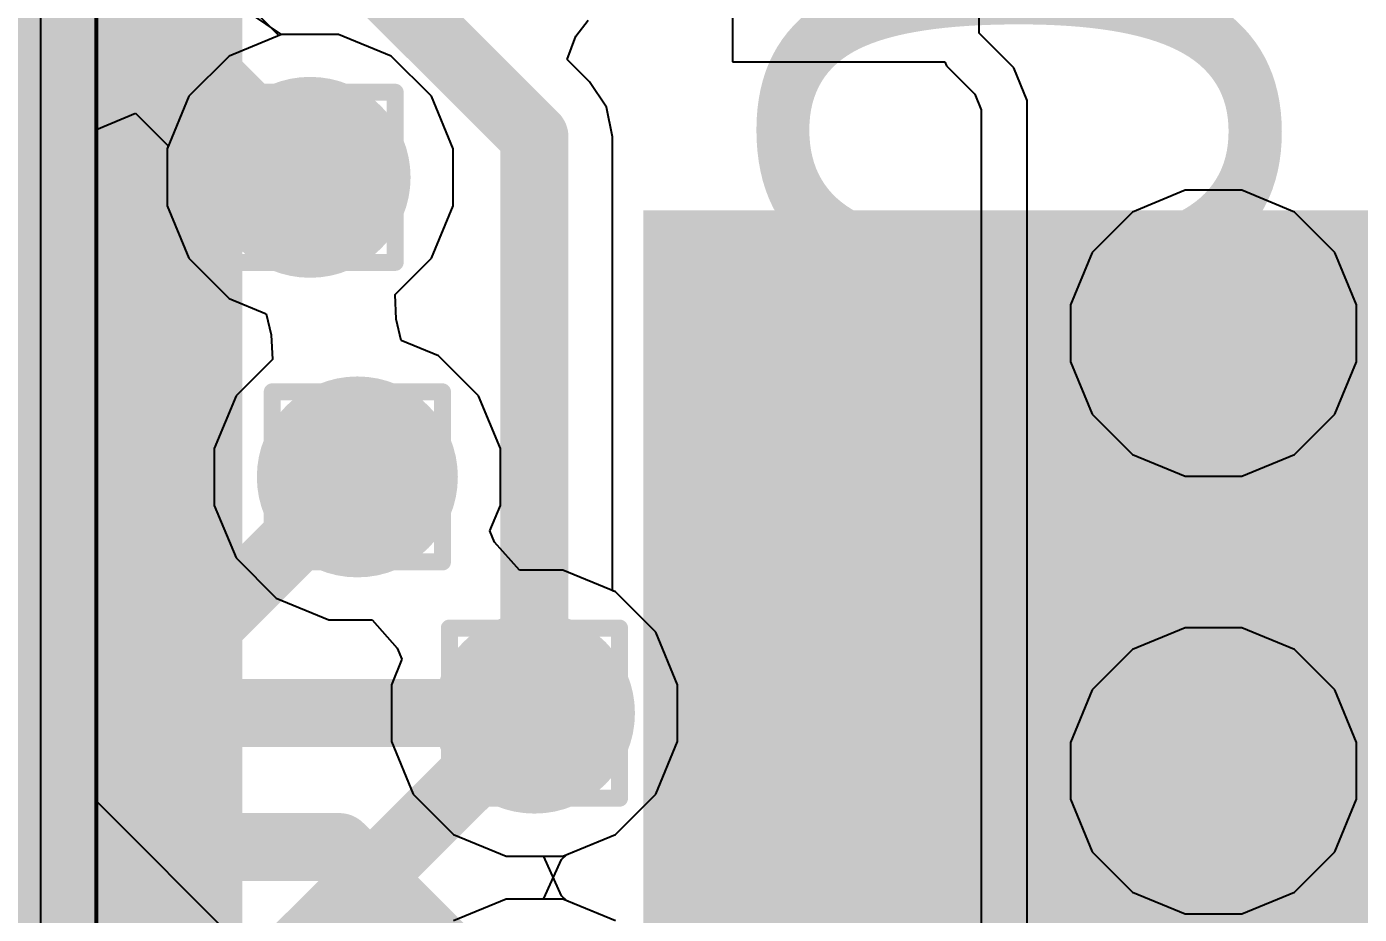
# Model space of a CAD drawing. Header units: inches. Extents: x -6 to 5433, y -4 to 5447.
# Drawn here: x 56.189 to 60.167, y 19.451 to 22.101 of the extents above; entities that cross this region are included whole.
import ezdxf

# ---------------------------------------------------------------- set-up
doc = ezdxf.new("R2010")
doc.units = ezdxf.units.IN
for name, color, linetype in [('Bottom Layer', 5, 'Continuous'), ('Bottom Overlay', 54, 'Continuous'), ('Drill Drawing', 1, 'Continuous'), ('Ground', 16, 'Continuous'), ('Mechanical 4', 56, 'Continuous'), ('Power', 76, 'Continuous'), ('Top Layer', 1, 'Continuous'), ('Top Paste', 8, 'Continuous'), ('Top Solder', 216, 'Continuous'), ('Via Holes', 16, 'Continuous')]:
    doc.layers.add(name, color=color, linetype=linetype)
doc.styles.add('Arial', font='', dxfattribs={"height": 0.2})
doc.styles.get('Arial').set_extended_font_data('Arial')

# ---------------------------------------------------------------- blocks, each defined once
blk = doc.blocks.new('QFN_56__7_7__47')
at = {"layer": 'Top Layer'}
for points in [[(-1.6, 1.6), (1.6, 1.6), (1.6, -1.6), (-1.6, -1.6)], [(3.0005, 0.3), (3.8755, 0.3), (3.8755, 0.1), (3.0005, 0.1)], [(3.0005, -0.1), (3.8755, -0.1), (3.8755, -0.3), (3.0005, -0.3)], [(3.0005, -0.5), (3.8755, -0.5), (3.8755, -0.7), (3.0005, -0.7)], [(3.0005, -0.9), (3.8755, -0.9), (3.8755, -1.1), (3.0005, -1.1)], [(3.0005, -1.3), (3.8755, -1.3), (3.8755, -1.5), (3.0005, -1.5)], [(3.0005, -1.7), (3.8755, -1.7), (3.8755, -1.9), (3.0005, -1.9)], [(3.0005, -2.1), (3.8755, -2.1), (3.8755, -2.3), (3.0005, -2.3)]]:
    blk.add_hatch(color=1, dxfattribs=at).paths.add_polyline_path(points)
at = {"layer": 'Top Paste'}
for points in [[(-1.6, 1.6), (1.6, 1.6), (1.6, -1.6), (-1.6, -1.6)], [(3.0005, 0.3), (3.8755, 0.3), (3.8755, 0.1), (3.0005, 0.1)], [(3.0005, -0.1), (3.8755, -0.1), (3.8755, -0.3), (3.0005, -0.3)], [(3.0005, -0.5), (3.8755, -0.5), (3.8755, -0.7), (3.0005, -0.7)], [(3.0005, -0.9), (3.8755, -0.9), (3.8755, -1.1), (3.0005, -1.1)], [(3.0005, -1.3), (3.8755, -1.3), (3.8755, -1.5), (3.0005, -1.5)], [(3.0005, -1.7), (3.8755, -1.7), (3.8755, -1.9), (3.0005, -1.9)], [(3.0005, -2.1), (3.8755, -2.1), (3.8755, -2.3), (3.0005, -2.3)]]:
    blk.add_hatch(color=8, dxfattribs=at).paths.add_polyline_path(points)
at = {"layer": 'Top Solder'}
for points in [[(-1.7016, 1.7016), (1.7016, 1.7016), (1.7016, -1.7016), (-1.7016, -1.7016)], [(2.8989, 0.8016), (3.9771, 0.8016), (3.9771, 0.3984), (2.8989, 0.3984)], [(2.8989, 0.4016), (3.9771, 0.4016), (3.9771, -0.0016), (2.8989, -0.0016)], [(2.8989, 0.0016), (3.9771, 0.0016), (3.9771, -0.4016), (2.8989, -0.4016)], [(2.8989, -0.3984), (3.9771, -0.3984), (3.9771, -0.8016), (2.8989, -0.8016)], [(2.8989, -0.7984), (3.9771, -0.7984), (3.9771, -1.2016), (2.8989, -1.2016)], [(2.8989, -1.1984), (3.9771, -1.1984), (3.9771, -1.6016), (2.8989, -1.6016)], [(2.8989, -1.5984), (3.9771, -1.5984), (3.9771, -2.0016), (2.8989, -2.0016)], [(2.8989, -1.9984), (3.9771, -1.9984), (3.9771, -2.4016), (2.8989, -2.4016)]]:
    blk.add_hatch(color=216, dxfattribs=at).paths.add_polyline_path(points)

msp = doc.modelspace()

# ---------------------------------------------------------------- hatches: boundary and pattern name
at = {"layer": 'Bottom Layer'}
h = msp.add_hatch(color=5, dxfattribs=at)
edge = h.paths.add_edge_path()
edge.add_arc((57.0352, 21.6514), 0.3, 0, 360)
h = msp.add_hatch(color=5, dxfattribs=at)
edge = h.paths.add_edge_path()
edge.add_arc((59.7319, 21.1856), 0.3, 0, 360)
h = msp.add_hatch(color=5, dxfattribs=at)
edge = h.paths.add_edge_path()
edge.add_arc((57.1763, 20.7568), 0.3, 0, 360)
h = msp.add_hatch(color=5, dxfattribs=at)
edge = h.paths.add_edge_path()
edge.add_arc((57.7049, 20.0514), 0.3, 0, 360)
h = msp.add_hatch(color=5, dxfattribs=at)
edge = h.paths.add_edge_path()
edge.add_arc((59.7319, 19.8791), 0.3, 0, 360)
at = {"layer": 'Ground'}
h = msp.add_hatch(color=16, dxfattribs=at)
edge = h.paths.add_edge_path()
edge.add_arc((57.0352, 21.6514), 0.3, 0, 360)
h = msp.add_hatch(color=16, dxfattribs=at)
edge = h.paths.add_edge_path()
edge.add_arc((59.7319, 21.1856), 0.3, 0, 360)
h = msp.add_hatch(color=16, dxfattribs=at)
edge = h.paths.add_edge_path()
edge.add_arc((57.1763, 20.7568), 0.3, 0, 360)
h = msp.add_hatch(color=16, dxfattribs=at)
edge = h.paths.add_edge_path()
edge.add_arc((57.7049, 20.0514), 0.3, 0, 360)
h = msp.add_hatch(color=16, dxfattribs=at)
edge = h.paths.add_edge_path()
edge.add_arc((59.7319, 19.8791), 0.3, 0, 360)
at = {"layer": 'Power'}
h = msp.add_hatch(color=76, dxfattribs=at)
edge = h.paths.add_edge_path()
edge.add_arc((57.0352, 21.6514), 0.3, 0, 360)
h = msp.add_hatch(color=76, dxfattribs=at)
edge = h.paths.add_edge_path()
edge.add_arc((59.7319, 21.1856), 0.3, 0, 360)
h = msp.add_hatch(color=76, dxfattribs=at)
edge = h.paths.add_edge_path()
edge.add_arc((57.1763, 20.7568), 0.3, 0, 360)
h = msp.add_hatch(color=76, dxfattribs=at)
edge = h.paths.add_edge_path()
edge.add_arc((57.7049, 20.0514), 0.3, 0, 360)
h = msp.add_hatch(color=76, dxfattribs=at)
edge = h.paths.add_edge_path()
edge.add_arc((59.7319, 19.8791), 0.3, 0, 360)
at = {"layer": 'Top Layer'}
h = msp.add_hatch(color=1, dxfattribs=at)
edge = h.paths.add_edge_path()
edge.add_arc((57.0352, 21.6514), 0.3, 0, 360)
h = msp.add_hatch(color=1, dxfattribs=at)
edge = h.paths.add_edge_path()
edge.add_arc((59.7319, 21.1856), 0.3, 0, 360)
h = msp.add_hatch(color=1, dxfattribs=at)
edge = h.paths.add_edge_path()
edge.add_arc((57.1763, 20.7568), 0.3, 0, 360)
h = msp.add_hatch(color=1, dxfattribs=at)
edge = h.paths.add_edge_path()
edge.add_arc((57.7049, 20.0514), 0.3, 0, 360)
h = msp.add_hatch(color=1, dxfattribs=at)
edge = h.paths.add_edge_path()
edge.add_arc((59.7319, 19.8791), 0.3, 0, 360)
at = {"layer": 'Via Holes'}
h = msp.add_hatch(color=7, dxfattribs=at)
edge = h.paths.add_edge_path()
edge.add_arc((57.0352, 21.6514), 0.15, 0, 360)
h = msp.add_hatch(color=7, dxfattribs=at)
edge = h.paths.add_edge_path()
edge.add_arc((59.7319, 21.1856), 0.15, 0, 360)
h = msp.add_hatch(color=7, dxfattribs=at)
edge = h.paths.add_edge_path()
edge.add_arc((57.1763, 20.7568), 0.15, 0, 360)
h = msp.add_hatch(color=7, dxfattribs=at)
edge = h.paths.add_edge_path()
edge.add_arc((57.7049, 20.0514), 0.15, 0, 360)
h = msp.add_hatch(color=7, dxfattribs=at)
edge = h.paths.add_edge_path()
edge.add_arc((59.7319, 19.8791), 0.15, 0, 360)

# ---------------------------------------------------------------- linework, layer by layer
at = {"layer": 'Bottom Layer'}
for p, q in [((57.8288, 22.0729), (57.865, 22.1211)), ((57.8027, 22.0037), (57.8288, 22.0729)), ((57.8697, 21.9368), (57.8027, 22.0037)), ((57.9202, 21.8612), (57.8697, 21.9368)), ((57.938, 21.772), (57.9202, 21.8612)), ((57.938, 20.4171), (57.938, 21.772)), ((57.9468, 20.4134), (57.938, 20.4171)), ((58.0669, 20.2933), (57.9468, 20.4134)), ((58.1319, 20.1364), (58.0669, 20.2933)), ((58.1319, 19.9665), (58.1319, 20.1364)), ((58.0669, 19.8096), (58.1319, 19.9665)), ((57.9468, 19.6894), (58.0669, 19.8096)), ((57.7898, 19.6244), (57.9468, 19.6894)), ((57.7331, 19.6229), (57.734, 19.6244)), ((57.7852, 19.5063), (57.7331, 19.6229)), ((57.734, 19.6244), (57.7898, 19.6244)), ((57.802, 19.4909), (57.7852, 19.5063)), ((57.9468, 19.4309), (57.802, 19.4909))]:
    msp.add_line(p, q, dxfattribs=at)
for points in [[(56.4, 23.0769, 0.2032, 0.2032, 0), (57.7049, 21.772, 0.2032, 0.2032, 0)], [(57.7049, 20.0514, 0.2032, 0.2032, 0), (57.7049, 21.772, 0.2032, 0.2032, 0)], [(56.4147, 19.9951, 0.2032, 0.2032, 0), (57.1763, 20.7568, 0.2032, 0.2032, 0)], [(56.9156, 19.2622, 0.2032, 0.2032, 0), (57.7049, 20.0514, 0.2032, 0.2032, 0)], [(56.4147, 17.4783, 0.2032, 0.2032, 0), (56.4147, 19.9951, 0.2032, 0.2032, 0)]]:
    msp.add_lwpolyline(points, format="xyseb", dxfattribs=at)
for points in [[(57.6541, 21.772, 0.1016, 0.1016, 1), (57.7557, 21.772, 0.1016, 0.1016, 1)], [(57.6541, 21.772, 0.1016, 0.1016, 1), (57.7557, 21.772, 0.1016, 0.1016, 1)], [(57.1255, 20.7568, 0.1016, 0.1016, 1), (57.2271, 20.7568, 0.1016, 0.1016, 1)], [(57.6541, 20.0514, 0.1016, 0.1016, 1), (57.7557, 20.0514, 0.1016, 0.1016, 1)], [(57.6541, 20.0514, 0.1016, 0.1016, 1), (57.7557, 20.0514, 0.1016, 0.1016, 1)], [(56.3639, 19.9951, 0.1016, 0.1016, 1), (56.4655, 19.9951, 0.1016, 0.1016, 1)], [(56.3639, 19.9951, 0.1016, 0.1016, 1), (56.4655, 19.9951, 0.1016, 0.1016, 1)]]:
    msp.add_lwpolyline(points, format="xyseb", close=True, dxfattribs=at)
at = {"layer": 'Drill Drawing'}
for points in [[(56.7812, 21.9054, 0.0508, 0.0508, 0), (57.2892, 21.9054, 0.0508, 0.0508, 0)], [(56.7812, 21.3974, 0.0508, 0.0508, 0), (56.7812, 21.9054, 0.0508, 0.0508, 0)], [(57.2892, 21.3974, 0.0508, 0.0508, 0), (57.2892, 21.9054, 0.0508, 0.0508, 0)], [(56.8828, 21.8038, 0.0508, 0.0508, 0), (57.1876, 21.8038, 0.0508, 0.0508, 0)], [(56.8828, 21.499, 0.0508, 0.0508, 0), (56.8828, 21.8038, 0.0508, 0.0508, 0)], [(57.1876, 21.499, 0.0508, 0.0508, 0), (57.1876, 21.8038, 0.0508, 0.0508, 0)], [(56.8828, 21.499, 0.0508, 0.0508, 0), (57.1876, 21.499, 0.0508, 0.0508, 0)], [(59.4779, 21.4396, 0.0508, 0.0508, 0), (59.9859, 21.4396, 0.0508, 0.0508, 0)], [(59.4779, 20.9316, 0.0508, 0.0508, 0), (59.4779, 21.4396, 0.0508, 0.0508, 0)], [(59.9859, 20.9316, 0.0508, 0.0508, 0), (59.9859, 21.4396, 0.0508, 0.0508, 0)], [(56.7812, 21.3974, 0.0508, 0.0508, 0), (57.2892, 21.3974, 0.0508, 0.0508, 0)], [(59.5795, 21.338, 0.0508, 0.0508, 0), (59.8843, 21.338, 0.0508, 0.0508, 0)], [(59.5795, 21.0332, 0.0508, 0.0508, 0), (59.5795, 21.338, 0.0508, 0.0508, 0)], [(59.8843, 21.0332, 0.0508, 0.0508, 0), (59.8843, 21.338, 0.0508, 0.0508, 0)], [(59.5795, 21.0332, 0.0508, 0.0508, 0), (59.8843, 21.0332, 0.0508, 0.0508, 0)], [(56.9223, 21.0108, 0.0508, 0.0508, 0), (57.4303, 21.0108, 0.0508, 0.0508, 0)], [(56.9223, 20.5028, 0.0508, 0.0508, 0), (56.9223, 21.0108, 0.0508, 0.0508, 0)], [(57.4303, 20.5028, 0.0508, 0.0508, 0), (57.4303, 21.0108, 0.0508, 0.0508, 0)], [(57.0239, 20.9092, 0.0508, 0.0508, 0), (57.3287, 20.9092, 0.0508, 0.0508, 0)], [(57.0239, 20.6044, 0.0508, 0.0508, 0), (57.0239, 20.9092, 0.0508, 0.0508, 0)], [(57.3287, 20.6044, 0.0508, 0.0508, 0), (57.3287, 20.9092, 0.0508, 0.0508, 0)], [(59.4779, 20.9316, 0.0508, 0.0508, 0), (59.9859, 20.9316, 0.0508, 0.0508, 0)], [(57.0239, 20.6044, 0.0508, 0.0508, 0), (57.3287, 20.6044, 0.0508, 0.0508, 0)], [(56.9223, 20.5028, 0.0508, 0.0508, 0), (57.4303, 20.5028, 0.0508, 0.0508, 0)], [(57.4509, 20.3054, 0.0508, 0.0508, 0), (57.9589, 20.3054, 0.0508, 0.0508, 0)], [(57.4509, 19.7974, 0.0508, 0.0508, 0), (57.4509, 20.3054, 0.0508, 0.0508, 0)], [(57.9589, 19.7974, 0.0508, 0.0508, 0), (57.9589, 20.3054, 0.0508, 0.0508, 0)], [(57.5525, 20.2038, 0.0508, 0.0508, 0), (57.8573, 20.2038, 0.0508, 0.0508, 0)], [(57.5525, 19.899, 0.0508, 0.0508, 0), (57.5525, 20.2038, 0.0508, 0.0508, 0)], [(57.8573, 19.899, 0.0508, 0.0508, 0), (57.8573, 20.2038, 0.0508, 0.0508, 0)], [(59.4779, 20.1331, 0.0508, 0.0508, 0), (59.9859, 20.1331, 0.0508, 0.0508, 0)], [(59.4779, 19.6251, 0.0508, 0.0508, 0), (59.4779, 20.1331, 0.0508, 0.0508, 0)], [(59.9859, 19.6251, 0.0508, 0.0508, 0), (59.9859, 20.1331, 0.0508, 0.0508, 0)], [(59.5795, 20.0315, 0.0508, 0.0508, 0), (59.8843, 20.0315, 0.0508, 0.0508, 0)], [(59.5795, 19.7267, 0.0508, 0.0508, 0), (59.5795, 20.0315, 0.0508, 0.0508, 0)], [(59.8843, 19.7267, 0.0508, 0.0508, 0), (59.8843, 20.0315, 0.0508, 0.0508, 0)], [(57.5525, 19.899, 0.0508, 0.0508, 0), (57.8573, 19.899, 0.0508, 0.0508, 0)], [(57.4509, 19.7974, 0.0508, 0.0508, 0), (57.9589, 19.7974, 0.0508, 0.0508, 0)], [(59.5795, 19.7267, 0.0508, 0.0508, 0), (59.8843, 19.7267, 0.0508, 0.0508, 0)], [(59.4779, 19.6251, 0.0508, 0.0508, 0), (59.9859, 19.6251, 0.0508, 0.0508, 0)]]:
    msp.add_lwpolyline(points, format="xyseb", dxfattribs=at)
for points in [[(56.7685, 21.9054, 0.0254, 0.0254, 1), (56.7939, 21.9054, 0.0254, 0.0254, 1)], [(56.7685, 21.9054, 0.0254, 0.0254, 1), (56.7939, 21.9054, 0.0254, 0.0254, 1)], [(57.2765, 21.9054, 0.0254, 0.0254, 1), (57.3019, 21.9054, 0.0254, 0.0254, 1)], [(57.2765, 21.9054, 0.0254, 0.0254, 1), (57.3019, 21.9054, 0.0254, 0.0254, 1)], [(56.8701, 21.8038, 0.0254, 0.0254, 1), (56.8955, 21.8038, 0.0254, 0.0254, 1)], [(56.8701, 21.8038, 0.0254, 0.0254, 1), (56.8955, 21.8038, 0.0254, 0.0254, 1)], [(57.1749, 21.8038, 0.0254, 0.0254, 1), (57.2003, 21.8038, 0.0254, 0.0254, 1)], [(57.1749, 21.8038, 0.0254, 0.0254, 1), (57.2003, 21.8038, 0.0254, 0.0254, 1)], [(56.8701, 21.499, 0.0254, 0.0254, 1), (56.8955, 21.499, 0.0254, 0.0254, 1)], [(56.8701, 21.499, 0.0254, 0.0254, 1), (56.8955, 21.499, 0.0254, 0.0254, 1)], [(57.1749, 21.499, 0.0254, 0.0254, 1), (57.2003, 21.499, 0.0254, 0.0254, 1)], [(57.1749, 21.499, 0.0254, 0.0254, 1), (57.2003, 21.499, 0.0254, 0.0254, 1)], [(59.4652, 21.4396, 0.0254, 0.0254, 1), (59.4906, 21.4396, 0.0254, 0.0254, 1)], [(59.4652, 21.4396, 0.0254, 0.0254, 1), (59.4906, 21.4396, 0.0254, 0.0254, 1)], [(59.9732, 21.4396, 0.0254, 0.0254, 1), (59.9986, 21.4396, 0.0254, 0.0254, 1)], [(59.9732, 21.4396, 0.0254, 0.0254, 1), (59.9986, 21.4396, 0.0254, 0.0254, 1)], [(56.7685, 21.3974, 0.0254, 0.0254, 1), (56.7939, 21.3974, 0.0254, 0.0254, 1)], [(56.7685, 21.3974, 0.0254, 0.0254, 1), (56.7939, 21.3974, 0.0254, 0.0254, 1)], [(57.2765, 21.3974, 0.0254, 0.0254, 1), (57.3019, 21.3974, 0.0254, 0.0254, 1)], [(57.2765, 21.3974, 0.0254, 0.0254, 1), (57.3019, 21.3974, 0.0254, 0.0254, 1)], [(59.5668, 21.338, 0.0254, 0.0254, 1), (59.5922, 21.338, 0.0254, 0.0254, 1)], [(59.5668, 21.338, 0.0254, 0.0254, 1), (59.5922, 21.338, 0.0254, 0.0254, 1)], [(59.8716, 21.338, 0.0254, 0.0254, 1), (59.897, 21.338, 0.0254, 0.0254, 1)], [(59.8716, 21.338, 0.0254, 0.0254, 1), (59.897, 21.338, 0.0254, 0.0254, 1)], [(59.5668, 21.0332, 0.0254, 0.0254, 1), (59.5922, 21.0332, 0.0254, 0.0254, 1)], [(59.5668, 21.0332, 0.0254, 0.0254, 1), (59.5922, 21.0332, 0.0254, 0.0254, 1)], [(59.8716, 21.0332, 0.0254, 0.0254, 1), (59.897, 21.0332, 0.0254, 0.0254, 1)], [(59.8716, 21.0332, 0.0254, 0.0254, 1), (59.897, 21.0332, 0.0254, 0.0254, 1)], [(56.9096, 21.0108, 0.0254, 0.0254, 1), (56.935, 21.0108, 0.0254, 0.0254, 1)], [(56.9096, 21.0108, 0.0254, 0.0254, 1), (56.935, 21.0108, 0.0254, 0.0254, 1)], [(57.4176, 21.0108, 0.0254, 0.0254, 1), (57.443, 21.0108, 0.0254, 0.0254, 1)], [(57.4176, 21.0108, 0.0254, 0.0254, 1), (57.443, 21.0108, 0.0254, 0.0254, 1)], [(57.0112, 20.9092, 0.0254, 0.0254, 1), (57.0366, 20.9092, 0.0254, 0.0254, 1)], [(57.0112, 20.9092, 0.0254, 0.0254, 1), (57.0366, 20.9092, 0.0254, 0.0254, 1)], [(57.316, 20.9092, 0.0254, 0.0254, 1), (57.3414, 20.9092, 0.0254, 0.0254, 1)], [(57.316, 20.9092, 0.0254, 0.0254, 1), (57.3414, 20.9092, 0.0254, 0.0254, 1)], [(59.4652, 20.9316, 0.0254, 0.0254, 1), (59.4906, 20.9316, 0.0254, 0.0254, 1)], [(59.4652, 20.9316, 0.0254, 0.0254, 1), (59.4906, 20.9316, 0.0254, 0.0254, 1)], [(59.9732, 20.9316, 0.0254, 0.0254, 1), (59.9986, 20.9316, 0.0254, 0.0254, 1)], [(59.9732, 20.9316, 0.0254, 0.0254, 1), (59.9986, 20.9316, 0.0254, 0.0254, 1)], [(57.0112, 20.6044, 0.0254, 0.0254, 1), (57.0366, 20.6044, 0.0254, 0.0254, 1)], [(57.0112, 20.6044, 0.0254, 0.0254, 1), (57.0366, 20.6044, 0.0254, 0.0254, 1)], [(57.316, 20.6044, 0.0254, 0.0254, 1), (57.3414, 20.6044, 0.0254, 0.0254, 1)], [(57.316, 20.6044, 0.0254, 0.0254, 1), (57.3414, 20.6044, 0.0254, 0.0254, 1)], [(56.9096, 20.5028, 0.0254, 0.0254, 1), (56.935, 20.5028, 0.0254, 0.0254, 1)], [(56.9096, 20.5028, 0.0254, 0.0254, 1), (56.935, 20.5028, 0.0254, 0.0254, 1)], [(57.4176, 20.5028, 0.0254, 0.0254, 1), (57.443, 20.5028, 0.0254, 0.0254, 1)], [(57.4176, 20.5028, 0.0254, 0.0254, 1), (57.443, 20.5028, 0.0254, 0.0254, 1)], [(57.4382, 20.3054, 0.0254, 0.0254, 1), (57.4636, 20.3054, 0.0254, 0.0254, 1)], [(57.4382, 20.3054, 0.0254, 0.0254, 1), (57.4636, 20.3054, 0.0254, 0.0254, 1)], [(57.9462, 20.3054, 0.0254, 0.0254, 1), (57.9716, 20.3054, 0.0254, 0.0254, 1)], [(57.9462, 20.3054, 0.0254, 0.0254, 1), (57.9716, 20.3054, 0.0254, 0.0254, 1)], [(57.5398, 20.2038, 0.0254, 0.0254, 1), (57.5652, 20.2038, 0.0254, 0.0254, 1)], [(57.5398, 20.2038, 0.0254, 0.0254, 1), (57.5652, 20.2038, 0.0254, 0.0254, 1)], [(57.8446, 20.2038, 0.0254, 0.0254, 1), (57.87, 20.2038, 0.0254, 0.0254, 1)], [(57.8446, 20.2038, 0.0254, 0.0254, 1), (57.87, 20.2038, 0.0254, 0.0254, 1)], [(59.4652, 20.1331, 0.0254, 0.0254, 1), (59.4906, 20.1331, 0.0254, 0.0254, 1)], [(59.4652, 20.1331, 0.0254, 0.0254, 1), (59.4906, 20.1331, 0.0254, 0.0254, 1)], [(59.9732, 20.1331, 0.0254, 0.0254, 1), (59.9986, 20.1331, 0.0254, 0.0254, 1)], [(59.9732, 20.1331, 0.0254, 0.0254, 1), (59.9986, 20.1331, 0.0254, 0.0254, 1)], [(59.5668, 20.0315, 0.0254, 0.0254, 1), (59.5922, 20.0315, 0.0254, 0.0254, 1)], [(59.5668, 20.0315, 0.0254, 0.0254, 1), (59.5922, 20.0315, 0.0254, 0.0254, 1)], [(59.8716, 20.0315, 0.0254, 0.0254, 1), (59.897, 20.0315, 0.0254, 0.0254, 1)], [(59.8716, 20.0315, 0.0254, 0.0254, 1), (59.897, 20.0315, 0.0254, 0.0254, 1)], [(57.5398, 19.899, 0.0254, 0.0254, 1), (57.5652, 19.899, 0.0254, 0.0254, 1)], [(57.5398, 19.899, 0.0254, 0.0254, 1), (57.5652, 19.899, 0.0254, 0.0254, 1)], [(57.8446, 19.899, 0.0254, 0.0254, 1), (57.87, 19.899, 0.0254, 0.0254, 1)], [(57.8446, 19.899, 0.0254, 0.0254, 1), (57.87, 19.899, 0.0254, 0.0254, 1)], [(57.4382, 19.7974, 0.0254, 0.0254, 1), (57.4636, 19.7974, 0.0254, 0.0254, 1)], [(57.4382, 19.7974, 0.0254, 0.0254, 1), (57.4636, 19.7974, 0.0254, 0.0254, 1)], [(57.9462, 19.7974, 0.0254, 0.0254, 1), (57.9716, 19.7974, 0.0254, 0.0254, 1)], [(57.9462, 19.7974, 0.0254, 0.0254, 1), (57.9716, 19.7974, 0.0254, 0.0254, 1)], [(59.5668, 19.7267, 0.0254, 0.0254, 1), (59.5922, 19.7267, 0.0254, 0.0254, 1)], [(59.5668, 19.7267, 0.0254, 0.0254, 1), (59.5922, 19.7267, 0.0254, 0.0254, 1)], [(59.8716, 19.7267, 0.0254, 0.0254, 1), (59.897, 19.7267, 0.0254, 0.0254, 1)], [(59.8716, 19.7267, 0.0254, 0.0254, 1), (59.897, 19.7267, 0.0254, 0.0254, 1)], [(59.4652, 19.6251, 0.0254, 0.0254, 1), (59.4906, 19.6251, 0.0254, 0.0254, 1)], [(59.4652, 19.6251, 0.0254, 0.0254, 1), (59.4906, 19.6251, 0.0254, 0.0254, 1)], [(59.9732, 19.6251, 0.0254, 0.0254, 1), (59.9986, 19.6251, 0.0254, 0.0254, 1)], [(59.9732, 19.6251, 0.0254, 0.0254, 1), (59.9986, 19.6251, 0.0254, 0.0254, 1)]]:
    msp.add_lwpolyline(points, format="xyseb", close=True, dxfattribs=at)
at = {"layer": 'Ground'}
for p, q in [((56.9415, 22.0748), (56.6477, 22.3686)), ((59.0319, 22.0817), (59.0319, 22.2442)), ((58.2959, 22.1287), (58.2959, 21.9964)), ((56.9503, 22.0784), (56.9415, 22.0748)), ((57.1202, 22.0784), (56.9503, 22.0784)), ((57.2771, 22.0134), (57.1202, 22.0784)), ((59.1356, 21.9779), (59.0319, 22.0817)), ((57.3972, 21.8933), (57.2771, 22.0134)), ((58.2959, 21.9964), (58.9297, 21.9964)), ((58.9297, 21.9964), (58.9347, 21.9845)), ((58.9347, 21.9845), (58.9347, 21.9844)), ((58.9347, 21.9844), (59.0191, 21.9001)), ((59.1759, 21.8807), (59.1356, 21.9779)), ((59.1356, 21.9779), (59.1356, 21.9779)), ((57.4622, 21.7364), (57.3972, 21.8933)), ((59.0191, 21.9001), (59.0384, 21.8534)), ((59.1759, 17.5983), (59.1759, 21.8807)), ((56.3972, 21.7939), (56.5145, 21.8425)), ((56.5145, 21.8425), (56.6119, 21.7452)), ((59.0384, 21.8534), (59.0384, 17.5983)), ((56.3972, 19.7888), (56.3972, 21.7939)), ((56.6119, 21.7452), (56.6082, 21.7364)), ((56.6082, 21.7364), (56.6082, 21.5665)), ((57.4622, 21.5665), (57.4622, 21.7364)), ((59.647, 21.6126), (59.49, 21.5476)), ((59.8168, 21.6126), (59.647, 21.6126)), ((59.9738, 21.5476), (59.8168, 21.6126)), ((56.6082, 21.5665), (56.6733, 21.4096)), ((57.3972, 21.4096), (57.4622, 21.5665)), ((59.49, 21.5476), (59.3699, 21.4274)), ((60.0939, 21.4274), (59.9738, 21.5476)), ((56.6733, 21.4096), (56.7934, 21.2894)), ((57.2888, 21.3011), (57.3972, 21.4096)), ((59.3699, 21.4274), (59.3049, 21.2705)), ((60.1589, 21.2705), (60.0939, 21.4274)), ((56.7934, 21.2894), (56.904, 21.2436)), ((57.2922, 21.2275), (57.2888, 21.3011)), ((56.904, 21.2436), (56.9193, 21.1807)), ((59.3049, 21.2705), (59.3049, 21.1006)), ((60.1589, 21.1006), (60.1589, 21.2705)), ((57.3075, 21.1646), (57.2922, 21.2275)), ((56.9193, 21.1807), (56.9228, 21.1071)), ((57.4182, 21.1187), (57.3075, 21.1646)), ((56.9228, 21.1071), (56.8143, 20.9986)), ((57.5383, 20.9986), (57.4182, 21.1187)), ((59.3049, 21.1006), (59.3699, 20.9437)), ((60.0939, 20.9437), (60.1589, 21.1006)), ((56.8143, 20.9986), (56.7493, 20.8417)), ((57.6033, 20.8417), (57.5383, 20.9986)), ((59.3699, 20.9437), (59.49, 20.8236)), ((59.9738, 20.8236), (60.0939, 20.9437)), ((56.7493, 20.8417), (56.7493, 20.6718)), ((57.6033, 20.6718), (57.6033, 20.8417)), ((59.49, 20.8236), (59.647, 20.7586)), ((59.8168, 20.7586), (59.9738, 20.8236)), ((59.647, 20.7586), (59.8168, 20.7586)), ((56.7493, 20.6718), (56.8143, 20.5149)), ((57.5718, 20.5958), (57.6033, 20.6718)), ((57.5855, 20.5623), (57.5718, 20.5958)), ((57.6606, 20.4784), (57.5855, 20.5623)), ((56.8143, 20.5149), (56.9344, 20.3948)), ((57.7898, 20.4784), (57.6606, 20.4784)), ((57.9468, 20.4134), (57.7898, 20.4784)), ((58.0669, 20.2933), (57.9468, 20.4134)), ((56.9344, 20.3948), (57.0914, 20.3298)), ((57.0914, 20.3298), (57.2205, 20.3298)), ((57.2205, 20.3298), (57.2956, 20.2459)), ((58.1319, 20.1364), (58.0669, 20.2933)), ((59.647, 20.3061), (59.49, 20.2411)), ((59.8168, 20.3061), (59.647, 20.3061)), ((59.9738, 20.2411), (59.8168, 20.3061)), ((57.3094, 20.2124), (57.2779, 20.1364)), ((57.2956, 20.2459), (57.3094, 20.2124)), ((59.49, 20.2411), (59.3699, 20.121)), ((60.0939, 20.121), (59.9738, 20.2411)), ((57.2779, 20.1364), (57.2779, 19.9665)), ((58.1319, 19.9665), (58.1319, 20.1364)), ((59.3699, 20.121), (59.3049, 19.9641)), ((60.1589, 19.9641), (60.0939, 20.121)), ((57.2779, 19.9665), (57.3429, 19.8096)), ((58.0669, 19.8096), (58.1319, 19.9665)), ((59.3049, 19.9641), (59.3049, 19.7942)), ((60.1589, 19.7942), (60.1589, 19.9641)), ((57.1509, 19.0351), (56.3972, 19.7888)), ((57.3429, 19.8096), (57.463, 19.6894)), ((57.9468, 19.6894), (58.0669, 19.8096)), ((59.3049, 19.7942), (59.3699, 19.6372)), ((60.0939, 19.6372), (60.1589, 19.7942)), ((57.463, 19.6894), (57.62, 19.6244)), ((57.7898, 19.6244), (57.9468, 19.6894)), ((57.62, 19.6244), (57.7898, 19.6244)), ((59.3699, 19.6372), (59.49, 19.5171)), ((59.9738, 19.5171), (60.0939, 19.6372)), ((57.62, 19.4959), (57.463, 19.4309)), ((57.7898, 19.4959), (57.62, 19.4959)), ((57.9468, 19.4309), (57.7898, 19.4959)), ((59.49, 19.5171), (59.647, 19.4521)), ((59.8168, 19.4521), (59.9738, 19.5171)), ((59.647, 19.4521), (59.8168, 19.4521))]:
    msp.add_line(p, q, dxfattribs=at)
for points in [[(56.4147, 22.272, 0.2032, 0.2032, 0), (57.0352, 21.6514, 0.2032, 0.2032, 0)], [(55.9321, 19.9243, 0.2032, 0.2032, 0), (57.7049, 18.1514, 0.2032, 0.2032, 0)]]:
    msp.add_lwpolyline(points, format="xyseb", dxfattribs=at)
msp.add_lwpolyline([(56.9844, 21.6514, 0.1016, 0.1016, 1), (57.086, 21.6514, 0.1016, 0.1016, 1)], format="xyseb", close=True, dxfattribs=at)
at = {"layer": 'Mechanical 4'}
for points in [[(56.4, 12.55, 0.254, 0.254, 0), (56.4, 27.45, 0.254, 0.254, 0)], [(56.3972, 12.545, 0.0127, 0.0127, 0), (56.3972, 27.445, 0.0127, 0.0127, 0)]]:
    msp.add_lwpolyline(points, format="xyseb", dxfattribs=at)
at = {"layer": 'Power'}
for p, q in [((56.2319, 14.7906), (56.2319, 22.6389)), ((56.9503, 22.0784), (56.7934, 22.0134)), ((57.1202, 22.0784), (56.9503, 22.0784)), ((57.2771, 22.0134), (57.1202, 22.0784)), ((56.7934, 22.0134), (56.6733, 21.8933)), ((57.3972, 21.8933), (57.2771, 22.0134)), ((56.6733, 21.8933), (56.6082, 21.7364)), ((57.4622, 21.7364), (57.3972, 21.8933)), ((56.6082, 21.7364), (56.6082, 21.5665)), ((57.4622, 21.5665), (57.4622, 21.7364)), ((59.647, 21.6126), (59.49, 21.5476)), ((59.8168, 21.6126), (59.647, 21.6126)), ((59.9738, 21.5476), (59.8168, 21.6126)), ((56.6082, 21.5665), (56.6733, 21.4096)), ((57.3972, 21.4096), (57.4622, 21.5665)), ((59.49, 21.5476), (59.3699, 21.4274)), ((60.0939, 21.4274), (59.9738, 21.5476)), ((56.6733, 21.4096), (56.7934, 21.2894)), ((57.2888, 21.3011), (57.3972, 21.4096)), ((59.3699, 21.4274), (59.3049, 21.2705)), ((60.1589, 21.2705), (60.0939, 21.4274)), ((56.7934, 21.2894), (56.904, 21.2436)), ((57.2922, 21.2275), (57.2888, 21.3011)), ((56.904, 21.2436), (56.9193, 21.1807)), ((59.3049, 21.2705), (59.3049, 21.1006)), ((60.1589, 21.1006), (60.1589, 21.2705)), ((57.3075, 21.1646), (57.2922, 21.2275)), ((56.9193, 21.1807), (56.9228, 21.1071)), ((57.4182, 21.1187), (57.3075, 21.1646)), ((56.9228, 21.1071), (56.8143, 20.9986)), ((57.5383, 20.9986), (57.4182, 21.1187)), ((59.3049, 21.1006), (59.3699, 20.9437)), ((60.0939, 20.9437), (60.1589, 21.1006)), ((56.8143, 20.9986), (56.7493, 20.8417)), ((57.6033, 20.8417), (57.5383, 20.9986)), ((59.3699, 20.9437), (59.49, 20.8236)), ((59.9738, 20.8236), (60.0939, 20.9437)), ((56.7493, 20.8417), (56.7493, 20.6718)), ((57.6033, 20.6718), (57.6033, 20.8417)), ((59.49, 20.8236), (59.647, 20.7586)), ((59.8168, 20.7586), (59.9738, 20.8236)), ((59.647, 20.7586), (59.8168, 20.7586)), ((56.7493, 20.6718), (56.8143, 20.5149)), ((57.5718, 20.5958), (57.6033, 20.6718)), ((57.5855, 20.5623), (57.5718, 20.5958)), ((57.6606, 20.4784), (57.5855, 20.5623)), ((56.8143, 20.5149), (56.9344, 20.3948)), ((57.7898, 20.4784), (57.6606, 20.4784)), ((57.9468, 20.4134), (57.7898, 20.4784)), ((58.0669, 20.2933), (57.9468, 20.4134)), ((56.9344, 20.3948), (57.0914, 20.3298)), ((57.0914, 20.3298), (57.2205, 20.3298)), ((57.2205, 20.3298), (57.2956, 20.2459)), ((58.1319, 20.1364), (58.0669, 20.2933)), ((59.647, 20.3061), (59.49, 20.2411)), ((59.8168, 20.3061), (59.647, 20.3061)), ((59.9738, 20.2411), (59.8168, 20.3061)), ((57.3094, 20.2124), (57.2779, 20.1364)), ((57.2956, 20.2459), (57.3094, 20.2124)), ((59.49, 20.2411), (59.3699, 20.121)), ((60.0939, 20.121), (59.9738, 20.2411)), ((57.2779, 20.1364), (57.2779, 19.9665)), ((58.1319, 19.9665), (58.1319, 20.1364)), ((59.3699, 20.121), (59.3049, 19.9641)), ((60.1589, 19.9641), (60.0939, 20.121)), ((57.2779, 19.9665), (57.3429, 19.8096)), ((58.0669, 19.8096), (58.1319, 19.9665)), ((59.3049, 19.9641), (59.3049, 19.7942)), ((60.1589, 19.7942), (60.1589, 19.9641)), ((57.3429, 19.8096), (57.463, 19.6894)), ((57.9468, 19.6894), (58.0669, 19.8096)), ((59.3049, 19.7942), (59.3699, 19.6372)), ((60.0939, 19.6372), (60.1589, 19.7942)), ((57.463, 19.6894), (57.62, 19.6244)), ((57.7898, 19.6244), (57.9468, 19.6894)), ((57.62, 19.6244), (57.7898, 19.6244)), ((59.3699, 19.6372), (59.49, 19.5171)), ((59.9738, 19.5171), (60.0939, 19.6372)), ((57.62, 19.4959), (57.463, 19.4309)), ((57.7898, 19.4959), (57.62, 19.4959)), ((57.9468, 19.4309), (57.7898, 19.4959)), ((59.49, 19.5171), (59.647, 19.4521)), ((59.8168, 19.4521), (59.9738, 19.5171)), ((59.647, 19.4521), (59.8168, 19.4521))]:
    msp.add_line(p, q, dxfattribs=at)
at = {"layer": 'Top Layer'}
for p, q in [((56.9503, 22.0784), (56.8584, 22.1399)), ((57.1202, 22.0784), (56.9503, 22.0784)), ((57.2771, 22.0134), (57.1202, 22.0784)), ((57.3972, 21.8933), (57.2771, 22.0134)), ((57.4622, 21.7364), (57.3972, 21.8933)), ((57.4622, 21.5665), (57.4622, 21.7364)), ((57.3972, 21.4096), (57.4622, 21.5665)), ((57.2888, 21.3011), (57.3972, 21.4096)), ((57.2922, 21.2275), (57.2888, 21.3011)), ((57.3075, 21.1646), (57.2922, 21.2275)), ((57.4182, 21.1187), (57.3075, 21.1646)), ((57.5383, 20.9986), (57.4182, 21.1187)), ((57.6033, 20.8417), (57.5383, 20.9986)), ((57.6033, 20.6718), (57.6033, 20.8417)), ((57.5718, 20.5958), (57.6033, 20.6718)), ((57.5855, 20.5623), (57.5718, 20.5958)), ((57.6606, 20.4784), (57.5855, 20.5623)), ((57.7898, 20.4784), (57.6606, 20.4784)), ((57.9468, 20.4134), (57.7898, 20.4784)), ((58.0669, 20.2933), (57.9468, 20.4134)), ((58.1319, 20.1364), (58.0669, 20.2933)), ((58.1319, 19.9665), (58.1319, 20.1364)), ((58.0669, 19.8096), (58.1319, 19.9665)), ((57.9468, 19.6894), (58.0669, 19.8096)), ((57.802, 19.6295), (57.9468, 19.6894)), ((57.7331, 19.4974), (57.7852, 19.6141)), ((57.7852, 19.6141), (57.802, 19.6295)), ((57.734, 19.4959), (57.7331, 19.4974)), ((57.7898, 19.4959), (57.734, 19.4959)), ((57.9468, 19.4309), (57.7898, 19.4959))]:
    msp.add_line(p, q, dxfattribs=at)
for points in [[(55.7234, 22.0514, 0.2032, 0.2032, 0), (56.2939, 22.0514, 0.2032, 0.2032, 0)], [(56.2939, 21.6514, 0.2032, 0.2032, 0), (57.0352, 21.6514, 0.2032, 0.2032, 0)], [(55.7516, 21.2514, 0.2032, 0.2032, 0), (56.2939, 21.2514, 0.2032, 0.2032, 0)], [(58.5066, 21.0767, 0.127, 0.127, 0), (58.5066, 21.1514, 0.127, 0.127, 0)], [(58.5066, 21.0767, 0.127, 0.127, 0), (59.7319, 19.8514, 0.127, 0.127, 0)], [(55.4263, 20.8514, 0.2032, 0.2032, 0), (56.2939, 20.8514, 0.2032, 0.2032, 0)], [(56.8726, 20.453, 0.2032, 0.2032, 0), (57.1763, 20.7568, 0.2032, 0.2032, 0)], [(56.2939, 20.4514, 0.2032, 0.2032, 0), (56.2955, 20.453, 0.2032, 0.2032, 0)], [(56.2955, 20.453, 0.2032, 0.2032, 0), (56.8726, 20.453, 0.2032, 0.2032, 0)], [(56.2939, 20.0514, 0.2032, 0.2032, 0), (57.5646, 20.0514, 0.2032, 0.2032, 0)], [(56.2939, 19.6514, 0.2032, 0.2032, 0), (57.1224, 19.6514, 0.2032, 0.2032, 0)], [(57.1224, 19.6514, 0.2032, 0.2032, 0), (57.7049, 19.0689, 0.2032, 0.2032, 0)]]:
    msp.add_lwpolyline(points, format="xyseb", dxfattribs=at)
for points in [[(56.2431, 22.0514, 0.1016, 0.1016, 1), (56.3447, 22.0514, 0.1016, 0.1016, 1)], [(56.2431, 21.6514, 0.1016, 0.1016, 1), (56.3447, 21.6514, 0.1016, 0.1016, 1)], [(56.9844, 21.6514, 0.1016, 0.1016, 1), (57.086, 21.6514, 0.1016, 0.1016, 1)], [(56.2431, 21.2514, 0.1016, 0.1016, 1), (56.3447, 21.2514, 0.1016, 0.1016, 1)], [(58.4749, 21.1514, 0.0635, 0.0635, 1), (58.5384, 21.1514, 0.0635, 0.0635, 1)], [(58.4749, 21.0767, 0.0635, 0.0635, 1), (58.5384, 21.0767, 0.0635, 0.0635, 1)], [(58.4749, 21.0767, 0.0635, 0.0635, 1), (58.5384, 21.0767, 0.0635, 0.0635, 1)], [(56.2431, 20.8514, 0.1016, 0.1016, 1), (56.3447, 20.8514, 0.1016, 0.1016, 1)], [(57.1255, 20.7568, 0.1016, 0.1016, 1), (57.2271, 20.7568, 0.1016, 0.1016, 1)], [(56.2431, 20.4514, 0.1016, 0.1016, 1), (56.3447, 20.4514, 0.1016, 0.1016, 1)], [(56.2447, 20.453, 0.1016, 0.1016, 1), (56.3463, 20.453, 0.1016, 0.1016, 1)], [(56.2447, 20.453, 0.1016, 0.1016, 1), (56.3463, 20.453, 0.1016, 0.1016, 1)], [(56.8218, 20.453, 0.1016, 0.1016, 1), (56.9234, 20.453, 0.1016, 0.1016, 1)], [(56.8218, 20.453, 0.1016, 0.1016, 1), (56.9234, 20.453, 0.1016, 0.1016, 1)], [(56.2431, 20.0514, 0.1016, 0.1016, 1), (56.3447, 20.0514, 0.1016, 0.1016, 1)], [(57.5138, 20.0514, 0.1016, 0.1016, 1), (57.6154, 20.0514, 0.1016, 0.1016, 1)], [(59.7001, 19.8514, 0.0635, 0.0635, 1), (59.7636, 19.8514, 0.0635, 0.0635, 1)], [(56.2431, 19.6514, 0.1016, 0.1016, 1), (56.3447, 19.6514, 0.1016, 0.1016, 1)], [(57.0716, 19.6514, 0.1016, 0.1016, 1), (57.1732, 19.6514, 0.1016, 0.1016, 1)], [(57.0716, 19.6514, 0.1016, 0.1016, 1), (57.1732, 19.6514, 0.1016, 0.1016, 1)]]:
    msp.add_lwpolyline(points, format="xyseb", close=True, dxfattribs=at)

# ---------------------------------------------------------------- block references
at = {"rotation": 180}
msp.add_blockref('QFN_56__7_7__47', (59.7319, 19.8514), dxfattribs=at)

# ---------------------------------------------------------------- texts
at = {"layer": 'Bottom Overlay', "style": 'Arial', "text_generation_flag": 2}
msp.add_text('C18', height=0.762, dxfattribs=at).set_placement((60.1322, 20.7127))
at = {"layer": 'Mechanical 4', "style": 'Arial'}
msp.add_text('14.90mm', height=1.524, rotation=90, dxfattribs=at).set_placement((59.9142, 17.0544))

doc.saveas('drawing.dxf')
